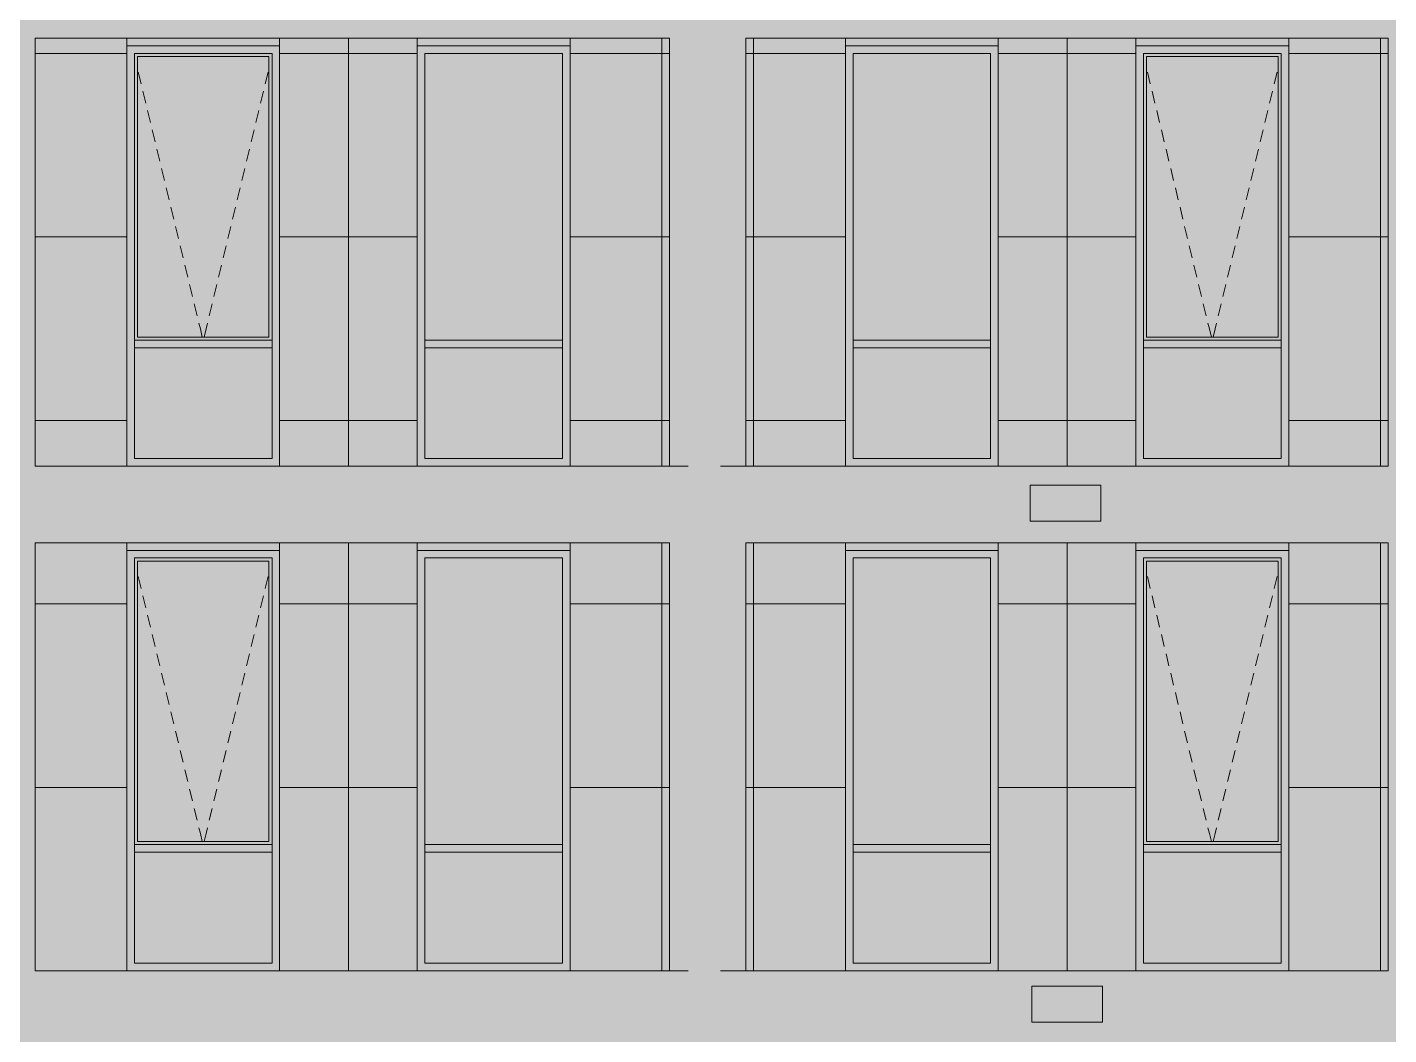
# Model space of a CAD drawing. Header units: millimetres. Extents: x 1499747 to 4230374, y -28481 to 441852.
# Drawn here: x 4137412 to 4146317, y 380210 to 386800 of the extents above; entities that cross this region are included whole.
import ezdxf

# ---------------------------------------------------------------- set-up
doc = ezdxf.new("R2010")
doc.units = ezdxf.units.MM
doc.header["$MEASUREMENT"] = 0
doc.layers.add('Чертеж и Рисунок', color=7, linetype='Continuous')

msp = doc.modelspace()

# ---------------------------------------------------------------- hatches: boundary and pattern name
at = {"layer": 'Чертеж и Рисунок', "linetype": 'Continuous', "lineweight": 0, "true_color": 0xffffff}
for points in [[(4137462.74931, 393328.40133), (4136962.74855, 393328.40133), (4136962.74855, 373528.37108), (4137462.74931, 373528.37108)], [(4141612.75565, 373528.37108), (4142112.75642, 373528.37108), (4142112.75642, 393328.40133), (4141612.75565, 393328.40133)], [(4146312.76283, 373528.37108), (4146812.7636, 373528.37108), (4146812.7636, 393328.40133), (4146312.76283, 393328.40133)], [(4137462.74931, 387228.39201), (4137462.74931, 386728.39125), (4141612.75565, 386728.39125), (4141612.75565, 387228.39201)], [(4142112.75642, 387228.39201), (4142112.75642, 386728.39125), (4146312.76283, 386728.39125), (4146312.76283, 387228.39201)], [(4137462.74931, 383928.38697), (4138062.75023, 383928.38697), (4138062.75023, 386678.39117), (4139062.75176, 386678.39117), (4139062.75176, 383928.38697), (4139962.45313, 383928.38697), (4139962.45313, 386678.39117), (4140962.45466, 386678.39117), (4140962.45466, 383928.38697), (4141612.75565, 383928.38697), (4141612.75565, 386728.39125), (4137462.74931, 386728.39125)], [(4146312.76283, 386728.39125), (4142112.75642, 386728.39125), (4142112.75642, 383928.38697), (4142763.05741, 383928.38697), (4142763.05741, 386678.39117), (4143763.05894, 386678.39117), (4143763.05894, 383928.38697), (4144662.56031, 383928.38697), (4144662.56031, 386678.39117), (4145662.56184, 386678.39117), (4145662.56184, 383928.38697), (4146312.76283, 383928.38697)], [(4137462.74931, 383928.38697), (4137462.74931, 383428.3862), (4141612.75565, 383428.3862), (4141612.75565, 383928.38697)], [(4142112.75642, 383928.38697), (4142112.75642, 383428.3862), (4146312.76283, 383428.3862), (4146312.76283, 383928.38697)], [(4143971.15926, 383569.78642), (4144432.95996, 383569.78642), (4144432.95996, 383805.58678), (4143971.15926, 383805.58678)], [(4137462.74931, 383428.3862), (4137462.74931, 380628.38193), (4138062.75023, 380628.38193), (4138062.75023, 383378.38613), (4139062.75176, 383378.38613), (4139062.75176, 380628.38193), (4139962.45313, 380628.38193), (4139962.45313, 383378.38613), (4140962.45466, 383378.38613), (4140962.45466, 380628.38193), (4141612.75565, 380628.38193), (4141612.75565, 383428.3862)], [(4142112.75642, 383428.3862), (4142112.75642, 380628.38193), (4142763.05741, 380628.38193), (4142763.05741, 383378.38613), (4143763.05894, 383378.38613), (4143763.05894, 380628.38193), (4144662.56031, 380628.38193), (4144662.56031, 383378.38613), (4145662.56184, 383378.38613), (4145662.56184, 380628.38193), (4146312.76283, 380628.38193), (4146312.76283, 383428.3862)], [(4141612.75565, 380628.38193), (4137462.74931, 380628.38193), (4137462.74931, 380128.38116), (4141612.75565, 380128.38116)], [(4142112.75642, 380628.38193), (4142112.75642, 380128.38116), (4146312.76283, 380128.38116), (4146312.76283, 380628.38193)], [(4143982.75927, 380291.38141), (4144444.55998, 380291.38141), (4144444.55998, 380527.08177), (4143982.75927, 380527.08177)]]:
    msp.add_hatch(color=7, dxfattribs=at).paths.add_polyline_path(points)
at = {"layer": 'Чертеж и Рисунок', "linetype": 'Continuous', "lineweight": 0, "true_color": 0x2e2e2e}
for points in [[(4138062.75023, 386328.39063), (4138112.75031, 386328.39063), (4138112.75031, 386628.39109), (4138062.75023, 386678.39117)], [(4138562.75099, 386678.39117), (4138062.75023, 386678.39117), (4138112.75031, 386628.39109), (4138562.75099, 386628.39109)], [(4138562.75099, 386678.39117), (4138562.75099, 386628.39109), (4139012.75168, 386628.39109), (4139062.75176, 386678.39117)], [(4139062.75176, 386328.39063), (4139062.75176, 386678.39117), (4139012.75168, 386628.39109), (4139012.75168, 386328.39063)], [(4139962.45313, 386328.39063), (4140012.45321, 386328.39063), (4140012.45321, 386628.39109), (4139962.45313, 386678.39117)], [(4140462.4539, 386678.39117), (4139962.45313, 386678.39117), (4140012.45321, 386628.39109), (4140462.4539, 386628.39109)], [(4140462.4539, 386678.39117), (4140462.4539, 386628.39109), (4140912.45458, 386628.39109), (4140962.45466, 386678.39117)], [(4140962.45466, 386328.39063), (4140962.45466, 386678.39117), (4140912.45458, 386628.39109), (4140912.45458, 386328.39063)], [(4142763.05741, 386328.39063), (4142813.05749, 386328.39063), (4142813.05749, 386628.39109), (4142763.05741, 386678.39117)], [(4143263.05818, 386678.39117), (4142763.05741, 386678.39117), (4142813.05749, 386628.39109), (4143263.05818, 386628.39109)], [(4143263.05818, 386678.39117), (4143263.05818, 386628.39109), (4143713.05886, 386628.39109), (4143763.05894, 386678.39117)], [(4143763.05894, 386328.39063), (4143763.05894, 386678.39117), (4143713.05886, 386628.39109), (4143713.05886, 386328.39063)], [(4144662.56031, 386678.39117), (4144662.56031, 386328.39063), (4144712.56039, 386328.39063), (4144712.56039, 386628.39109)], [(4145162.56108, 386678.39117), (4144662.56031, 386678.39117), (4144712.56039, 386628.39109), (4145162.56108, 386628.39109)], [(4145162.56108, 386678.39117), (4145162.56108, 386628.39109), (4145612.56176, 386628.39109), (4145662.56184, 386678.39117)], [(4145662.56184, 386328.39063), (4145662.56184, 386678.39117), (4145612.56176, 386628.39109), (4145612.56176, 386328.39063)], [(4138062.75023, 384928.3885), (4138112.75031, 384928.3885), (4138112.75031, 386328.39063), (4138062.75023, 386328.39063)], [(4139062.75176, 384928.3885), (4139062.75176, 386328.39063), (4139012.75168, 386328.39063), (4139012.75168, 384928.3885)], [(4139962.45313, 384928.3885), (4140012.45321, 384928.3885), (4140012.45321, 386328.39063), (4139962.45313, 386328.39063)], [(4140962.45466, 384928.3885), (4140962.45466, 386328.39063), (4140912.45458, 386328.39063), (4140912.45458, 384928.3885)], [(4142763.05741, 384928.3885), (4142813.05749, 384928.3885), (4142813.05749, 386328.39063), (4142763.05741, 386328.39063)], [(4143763.05894, 384928.3885), (4143763.05894, 386328.39063), (4143713.05886, 386328.39063), (4143713.05886, 384928.3885)], [(4144662.56031, 386328.39063), (4144662.56031, 384928.3885), (4144712.56039, 384928.3885), (4144712.56039, 386328.39063)], [(4145662.56184, 384928.3885), (4145662.56184, 386328.39063), (4145612.56176, 386328.39063), (4145612.56176, 384928.3885)], [(4138062.75023, 384728.38819), (4138112.75031, 384728.38819), (4138112.75031, 384928.3885), (4138062.75023, 384928.3885)], [(4139062.75176, 384728.38819), (4139062.75176, 384928.3885), (4139012.75168, 384928.3885), (4139012.75168, 384728.38819)], [(4139962.45313, 384728.38819), (4140012.45321, 384728.38819), (4140012.45321, 384928.3885), (4139962.45313, 384928.3885)], [(4140962.45466, 384728.38819), (4140962.45466, 384928.3885), (4140912.45458, 384928.3885), (4140912.45458, 384728.38819)], [(4142763.05741, 384728.38819), (4142813.05749, 384728.38819), (4142813.05749, 384928.3885), (4142763.05741, 384928.3885)], [(4143763.05894, 384728.38819), (4143763.05894, 384928.3885), (4143713.05886, 384928.3885), (4143713.05886, 384728.38819)], [(4144662.56031, 384928.3885), (4144662.56031, 384728.38819), (4144712.56039, 384728.38819), (4144712.56039, 384928.3885)], [(4145662.56184, 384728.38819), (4145662.56184, 384928.3885), (4145612.56176, 384928.3885), (4145612.56176, 384728.38819)], [(4138062.75023, 384728.38819), (4138062.75023, 383928.38697), (4138112.75031, 383978.38704), (4138112.75031, 384728.38819)], [(4138112.75031, 384703.38815), (4138562.75099, 384703.38815), (4138562.75099, 384753.38823), (4138112.75031, 384753.38823)], [(4138562.75099, 384753.38823), (4138562.75099, 384703.38815), (4139012.75168, 384703.38815), (4139012.75168, 384753.38823)], [(4139062.75176, 384728.38819), (4139012.75168, 384728.38819), (4139012.75168, 383978.38704), (4139062.75176, 383928.38697)], [(4139962.45313, 384728.38819), (4139962.45313, 383928.38697), (4140012.45321, 383978.38704), (4140012.45321, 384728.38819)], [(4140012.45321, 384703.38815), (4140462.4539, 384703.38815), (4140462.4539, 384753.38823), (4140012.45321, 384753.38823)], [(4140462.4539, 384753.38823), (4140462.4539, 384703.38815), (4140912.45458, 384703.38815), (4140912.45458, 384753.38823)], [(4140962.45466, 384728.38819), (4140912.45458, 384728.38819), (4140912.45458, 383978.38704), (4140962.45466, 383928.38697)], [(4142763.05741, 384728.38819), (4142763.05741, 383928.38697), (4142813.05749, 383978.38704), (4142813.05749, 384728.38819)], [(4142813.05749, 384703.38815), (4143263.05818, 384703.38815), (4143263.05818, 384753.38823), (4142813.05749, 384753.38823)], [(4143263.05818, 384753.38823), (4143263.05818, 384703.38815), (4143713.05886, 384703.38815), (4143713.05886, 384753.38823)], [(4143763.05894, 384728.38819), (4143713.05886, 384728.38819), (4143713.05886, 383978.38704), (4143763.05894, 383928.38697)], [(4144662.56031, 384728.38819), (4144662.56031, 383928.38697), (4144712.56039, 383978.38704), (4144712.56039, 384728.38819)], [(4144712.56039, 384703.38815), (4145162.56108, 384703.38815), (4145162.56108, 384753.38823), (4144712.56039, 384753.38823)], [(4145162.56108, 384753.38823), (4145162.56108, 384703.38815), (4145612.56176, 384703.38815), (4145612.56176, 384753.38823)], [(4145662.56184, 384728.38819), (4145612.56176, 384728.38819), (4145612.56176, 383978.38704), (4145662.56184, 383928.38697)], [(4138562.75099, 383928.38697), (4138562.75099, 383978.38704), (4138112.75031, 383978.38704), (4138062.75023, 383928.38697)], [(4138562.75099, 383928.38697), (4139062.75176, 383928.38697), (4139012.75168, 383978.38704), (4138562.75099, 383978.38704)], [(4139962.45313, 383928.38697), (4140462.4539, 383928.38697), (4140462.4539, 383978.38704), (4140012.45321, 383978.38704)], [(4140462.4539, 383928.38697), (4140962.45466, 383928.38697), (4140912.45458, 383978.38704), (4140462.4539, 383978.38704)], [(4143263.05818, 383928.38697), (4143263.05818, 383978.38704), (4142813.05749, 383978.38704), (4142763.05741, 383928.38697)], [(4143263.05818, 383928.38697), (4143763.05894, 383928.38697), (4143713.05886, 383978.38704), (4143263.05818, 383978.38704)], [(4144662.56031, 383928.38697), (4145162.56108, 383928.38697), (4145162.56108, 383978.38704), (4144712.56039, 383978.38704)], [(4145162.56108, 383928.38697), (4145662.56184, 383928.38697), (4145612.56176, 383978.38704), (4145162.56108, 383978.38704)], [(4138062.75023, 383028.38559), (4138112.75031, 383028.38559), (4138112.75031, 383328.38605), (4138062.75023, 383378.38613)], [(4138562.75099, 383378.38613), (4138062.75023, 383378.38613), (4138112.75031, 383328.38605), (4138562.75099, 383328.38605)], [(4138562.75099, 383378.38613), (4138562.75099, 383328.38605), (4139012.75168, 383328.38605), (4139062.75176, 383378.38613)], [(4139062.75176, 383028.38559), (4139062.75176, 383378.38613), (4139012.75168, 383328.38605), (4139012.75168, 383028.38559)], [(4139962.45313, 383028.38559), (4140012.45321, 383028.38559), (4140012.45321, 383328.38605), (4139962.45313, 383378.38613)], [(4140462.4539, 383378.38613), (4139962.45313, 383378.38613), (4140012.45321, 383328.38605), (4140462.4539, 383328.38605)], [(4140462.4539, 383378.38613), (4140462.4539, 383328.38605), (4140912.45458, 383328.38605), (4140962.45466, 383378.38613)], [(4140962.45466, 383028.38559), (4140962.45466, 383378.38613), (4140912.45458, 383328.38605), (4140912.45458, 383028.38559)], [(4142763.05741, 383028.38559), (4142813.05749, 383028.38559), (4142813.05749, 383328.38605), (4142763.05741, 383378.38613)], [(4143263.05818, 383378.38613), (4142763.05741, 383378.38613), (4142813.05749, 383328.38605), (4143263.05818, 383328.38605)], [(4143263.05818, 383378.38613), (4143263.05818, 383328.38605), (4143713.05886, 383328.38605), (4143763.05894, 383378.38613)], [(4143763.05894, 383028.38559), (4143763.05894, 383378.38613), (4143713.05886, 383328.38605), (4143713.05886, 383028.38559)], [(4144662.56031, 383028.38559), (4144712.56039, 383028.38559), (4144712.56039, 383328.38605), (4144662.56031, 383378.38613)], [(4145162.56108, 383378.38613), (4144662.56031, 383378.38613), (4144712.56039, 383328.38605), (4145162.56108, 383328.38605)], [(4145162.56108, 383378.38613), (4145162.56108, 383328.38605), (4145612.56176, 383328.38605), (4145662.56184, 383378.38613)], [(4145662.56184, 383028.38559), (4145662.56184, 383378.38613), (4145612.56176, 383328.38605), (4145612.56176, 383028.38559)], [(4138062.75023, 381628.38345), (4138112.75031, 381628.38345), (4138112.75031, 383028.38559), (4138062.75023, 383028.38559)], [(4139062.75176, 381628.38345), (4139062.75176, 383028.38559), (4139012.75168, 383028.38559), (4139012.75168, 381628.38345)], [(4139962.45313, 381628.38345), (4140012.45321, 381628.38345), (4140012.45321, 383028.38559), (4139962.45313, 383028.38559)], [(4140962.45466, 381628.38345), (4140962.45466, 383028.38559), (4140912.45458, 383028.38559), (4140912.45458, 381628.38345)], [(4142763.05741, 381628.38345), (4142813.05749, 381628.38345), (4142813.05749, 383028.38559), (4142763.05741, 383028.38559)], [(4143763.05894, 381628.38345), (4143763.05894, 383028.38559), (4143713.05886, 383028.38559), (4143713.05886, 381628.38345)], [(4144662.56031, 381628.38345), (4144712.56039, 381628.38345), (4144712.56039, 383028.38559), (4144662.56031, 383028.38559)], [(4145662.56184, 381628.38345), (4145662.56184, 383028.38559), (4145612.56176, 383028.38559), (4145612.56176, 381628.38345)], [(4138062.75023, 381428.38315), (4138112.75031, 381428.38315), (4138112.75031, 381628.38345), (4138062.75023, 381628.38345)], [(4139062.75176, 381428.38315), (4139062.75176, 381628.38345), (4139012.75168, 381628.38345), (4139012.75168, 381428.38315)], [(4139962.45313, 381428.38315), (4140012.45321, 381428.38315), (4140012.45321, 381628.38345), (4139962.45313, 381628.38345)], [(4140962.45466, 381428.38315), (4140962.45466, 381628.38345), (4140912.45458, 381628.38345), (4140912.45458, 381428.38315)], [(4142763.05741, 381428.38315), (4142813.05749, 381428.38315), (4142813.05749, 381628.38345), (4142763.05741, 381628.38345)], [(4143763.05894, 381428.38315), (4143763.05894, 381628.38345), (4143713.05886, 381628.38345), (4143713.05886, 381428.38315)], [(4144662.56031, 381628.38345), (4144662.56031, 381428.38315), (4144712.56039, 381428.38315), (4144712.56039, 381628.38345)], [(4145662.56184, 381428.38315), (4145662.56184, 381628.38345), (4145612.56176, 381628.38345), (4145612.56176, 381428.38315)], [(4138062.75023, 381428.38315), (4138062.75023, 380628.38193), (4138112.75031, 380678.382), (4138112.75031, 381428.38315)], [(4138112.75031, 381403.38311), (4138562.75099, 381403.38311), (4138562.75099, 381453.38319), (4138112.75031, 381453.38319)], [(4138562.75099, 381453.38319), (4138562.75099, 381403.38311), (4139012.75168, 381403.38311), (4139012.75168, 381453.38319)], [(4139062.75176, 381428.38315), (4139012.75168, 381428.38315), (4139012.75168, 380678.382), (4139062.75176, 380628.38193)], [(4139962.45313, 380628.38193), (4140012.45321, 380678.382), (4140012.45321, 381428.38315), (4139962.45313, 381428.38315)], [(4140012.45321, 381403.38311), (4140462.4539, 381403.38311), (4140462.4539, 381453.38319), (4140012.45321, 381453.38319)], [(4140462.4539, 381453.38319), (4140462.4539, 381403.38311), (4140912.45458, 381403.38311), (4140912.45458, 381453.38319)], [(4140962.45466, 381428.38315), (4140912.45458, 381428.38315), (4140912.45458, 380678.382), (4140962.45466, 380628.38193)], [(4142763.05741, 381428.38315), (4142763.05741, 380628.38193), (4142813.05749, 380678.382), (4142813.05749, 381428.38315)], [(4142813.05749, 381403.38311), (4143263.05818, 381403.38311), (4143263.05818, 381453.38319), (4142813.05749, 381453.38319)], [(4143263.05818, 381453.38319), (4143263.05818, 381403.38311), (4143713.05886, 381403.38311), (4143713.05886, 381453.38319)], [(4143763.05894, 381428.38315), (4143713.05886, 381428.38315), (4143713.05886, 380678.382), (4143763.05894, 380628.38193)], [(4144662.56031, 380628.38193), (4144712.56039, 380678.382), (4144712.56039, 381428.38315), (4144662.56031, 381428.38315)], [(4144712.56039, 381403.38311), (4145162.56108, 381403.38311), (4145162.56108, 381453.38319), (4144712.56039, 381453.38319)], [(4145162.56108, 381453.38319), (4145162.56108, 381403.38311), (4145612.56176, 381403.38311), (4145612.56176, 381453.38319)], [(4145662.56184, 381428.38315), (4145612.56176, 381428.38315), (4145612.56176, 380678.382), (4145662.56184, 380628.38193)], [(4138562.75099, 380628.38193), (4138562.75099, 380678.382), (4138112.75031, 380678.382), (4138062.75023, 380628.38193)], [(4138562.75099, 380628.38193), (4139062.75176, 380628.38193), (4139012.75168, 380678.382), (4138562.75099, 380678.382)], [(4139962.45313, 380628.38193), (4140462.4539, 380628.38193), (4140462.4539, 380678.382), (4140012.45321, 380678.382)], [(4140462.4539, 380628.38193), (4140962.45466, 380628.38193), (4140912.45458, 380678.382), (4140462.4539, 380678.382)], [(4143263.05818, 380628.38193), (4143263.05818, 380678.382), (4142813.05749, 380678.382), (4142763.05741, 380628.38193)], [(4143263.05818, 380628.38193), (4143763.05894, 380628.38193), (4143713.05886, 380678.382), (4143263.05818, 380678.382)], [(4144662.56031, 380628.38193), (4145162.56108, 380628.38193), (4145162.56108, 380678.382), (4144712.56039, 380678.382)], [(4145162.56108, 380628.38193), (4145662.56184, 380628.38193), (4145612.56176, 380678.382), (4145162.56108, 380678.382)]]:
    msp.add_hatch(color=250, dxfattribs=at).paths.add_polyline_path(points)
at = {"layer": 'Чертеж и Рисунок', "linetype": 'Continuous', "lineweight": 0, "true_color": 0xf7fdff}
for points in [[(4138112.75031, 384753.38823), (4138132.75034, 384773.38826), (4138132.75034, 386608.39106), (4138112.75031, 386628.39109)], [(4139012.75168, 386628.39109), (4138112.75031, 386628.39109), (4138132.75034, 386608.39106), (4138992.75165, 386608.39106)], [(4139012.75168, 384753.38823), (4139012.75168, 386628.39109), (4138992.75165, 386608.39106), (4138992.75165, 384773.38826)], [(4144712.56039, 384753.38823), (4144732.56042, 384773.38826), (4144732.56042, 386608.39106), (4144712.56039, 386628.39109)], [(4145612.56176, 386628.39109), (4144712.56039, 386628.39109), (4144732.56042, 386608.39106), (4145592.56173, 386608.39106)], [(4145612.56176, 384753.38823), (4145612.56176, 386628.39109), (4145592.56173, 386608.39106), (4145592.56173, 384773.38826)], [(4139012.75168, 384753.38823), (4138992.75165, 384773.38826), (4138132.75034, 384773.38826), (4138112.75031, 384753.38823)], [(4145612.56176, 384753.38823), (4145592.56173, 384773.38826), (4144732.56042, 384773.38826), (4144712.56039, 384753.38823)], [(4138112.75031, 381453.38319), (4138132.75034, 381473.38322), (4138132.75034, 383308.38602), (4138112.75031, 383328.38605)], [(4139012.75168, 383328.38605), (4138112.75031, 383328.38605), (4138132.75034, 383308.38602), (4138992.75165, 383308.38602)], [(4139012.75168, 381453.38319), (4139012.75168, 383328.38605), (4138992.75165, 383308.38602), (4138992.75165, 381473.38322)], [(4144712.56039, 381453.38319), (4144732.56042, 381473.38322), (4144732.56042, 383308.38602), (4144712.56039, 383328.38605)], [(4145612.56176, 383328.38605), (4144712.56039, 383328.38605), (4144732.56042, 383308.38602), (4145592.56173, 383308.38602)], [(4145612.56176, 381453.38319), (4145612.56176, 383328.38605), (4145592.56173, 383308.38602), (4145592.56173, 381473.38322)], [(4139012.75168, 381453.38319), (4138992.75165, 381473.38322), (4138132.75034, 381473.38322), (4138112.75031, 381453.38319)], [(4145612.56176, 381453.38319), (4145592.56173, 381473.38322), (4144732.56042, 381473.38322), (4144712.56039, 381453.38319)]]:
    msp.add_hatch(color=7, dxfattribs=at).paths.add_polyline_path(points)
at = {"layer": 'Чертеж и Рисунок', "linetype": 'Continuous', "lineweight": 0, "true_color": 0x84adf9}
for points in [[(4138132.75034, 384773.38826), (4138992.75165, 384773.38826), (4138992.75165, 386608.39106), (4138132.75034, 386608.39106)], [(4140012.45321, 384753.38823), (4140912.45458, 384753.38823), (4140912.45458, 384928.3885), (4140912.45458, 386328.39063), (4140912.45458, 386628.39109), (4140012.45321, 386628.39109)], [(4142813.05749, 384753.38823), (4143713.05886, 384753.38823), (4143713.05886, 386328.39063), (4143713.05886, 386628.39109), (4142813.05749, 386628.39109)], [(4144732.56042, 384773.38826), (4145592.56173, 384773.38826), (4145592.56173, 386608.39106), (4144732.56042, 386608.39106)], [(4138112.75031, 384703.38815), (4138112.75031, 383978.38704), (4139012.75168, 383978.38704), (4139012.75168, 384703.38815)], [(4140012.45321, 384703.38815), (4140012.45321, 383978.38704), (4140912.45458, 383978.38704), (4140912.45458, 384703.38815)], [(4142813.05749, 384703.38815), (4142813.05749, 383978.38704), (4143713.05886, 383978.38704), (4143713.05886, 384703.38815)], [(4144712.56039, 384703.38815), (4144712.56039, 383978.38704), (4145612.56176, 383978.38704), (4145612.56176, 384703.38815)], [(4138132.75034, 381473.38322), (4138992.75165, 381473.38322), (4138992.75165, 383308.38602), (4138132.75034, 383308.38602)], [(4140012.45321, 381453.38319), (4140912.45458, 381453.38319), (4140912.45458, 383028.38559), (4140912.45458, 383328.38605), (4140012.45321, 383328.38605)], [(4142813.05749, 381453.38319), (4143713.05886, 381453.38319), (4143713.05886, 381628.38345), (4143713.05886, 383028.38559), (4143713.05886, 383328.38605), (4142813.05749, 383328.38605)], [(4144732.56042, 381473.38322), (4145592.56173, 381473.38322), (4145592.56173, 383308.38602), (4144732.56042, 383308.38602)], [(4138112.75031, 381403.38311), (4138112.75031, 380678.382), (4139012.75168, 380678.382), (4139012.75168, 381403.38311)], [(4140012.45321, 381403.38311), (4140012.45321, 380678.382), (4140912.45458, 380678.382), (4140912.45458, 381403.38311)], [(4142813.05749, 381403.38311), (4142813.05749, 380678.382), (4143713.05886, 380678.382), (4143713.05886, 381403.38311)], [(4144712.56039, 381403.38311), (4144712.56039, 380678.382), (4145612.56176, 380678.382), (4145612.56176, 381403.38311)]]:
    msp.add_hatch(color=161, dxfattribs=at).paths.add_polyline_path(points)

# ---------------------------------------------------------------- linework, layer by layer
at = {"layer": 'Чертеж и Рисунок', "color": 7, "linetype": 'Continuous', "lineweight": 5}
for points in [[(4137462.74931, 383928.38697), (4137462.74931, 386728.39125)], [(4137462.74931, 386728.39125), (4141612.75565, 386728.39125)], [(4138062.75023, 386678.39117), (4139062.75176, 386678.39117)], [(4139962.45313, 386678.39117), (4140962.45466, 386678.39117)], [(4141612.75565, 383928.38697), (4141612.75565, 386728.39125)], [(4142112.75642, 383928.38697), (4142112.75642, 386728.39125)], [(4142112.75642, 386728.39125), (4146312.76283, 386728.39125)], [(4142763.05741, 386678.39117), (4143763.05894, 386678.39117)], [(4144662.56031, 386678.39117), (4145662.56184, 386678.39117)], [(4145662.56184, 386678.39117), (4145662.56184, 383928.38697)], [(4146312.76283, 383928.38697), (4146312.76283, 386728.39125)], [(4138112.75031, 386328.39063), (4138112.75031, 386628.39109)], [(4138112.75031, 386628.39109), (4138562.75099, 386628.39109)], [(4138132.75034, 386608.39106), (4138132.75034, 384773.38826)], [(4138992.75165, 386608.39106), (4138132.75034, 386608.39106)], [(4138562.75099, 386628.39109), (4139012.75168, 386628.39109)], [(4138992.75165, 384773.38826), (4138992.75165, 386608.39106)], [(4139012.75168, 386328.39063), (4139012.75168, 386628.39109)], [(4140012.45321, 386328.39063), (4140012.45321, 386628.39109)], [(4140012.45321, 386628.39109), (4140462.4539, 386628.39109)], [(4140462.4539, 386628.39109), (4140912.45458, 386628.39109)], [(4140912.45458, 386328.39063), (4140912.45458, 386628.39109)], [(4142813.05749, 386328.39063), (4142813.05749, 386628.39109)], [(4142813.05749, 386628.39109), (4143263.05818, 386628.39109)], [(4143263.05818, 386628.39109), (4143713.05886, 386628.39109)], [(4143713.05886, 386328.39063), (4143713.05886, 386628.39109)], [(4144712.56039, 386328.39063), (4144712.56039, 386628.39109)], [(4144712.56039, 386628.39109), (4145162.56108, 386628.39109)], [(4144732.56042, 386608.39106), (4144732.56042, 384773.38826)], [(4145592.56173, 386608.39106), (4144732.56042, 386608.39106)], [(4145162.56108, 386628.39109), (4145612.56176, 386628.39109)], [(4145592.56173, 384773.38826), (4145592.56173, 386608.39106)], [(4145612.56176, 386328.39063), (4145612.56176, 386628.39109)], [(4138112.75031, 384928.3885), (4138112.75031, 386328.39063)], [(4139012.75168, 384928.3885), (4139012.75168, 386328.39063)], [(4140012.45321, 384928.3885), (4140012.45321, 386328.39063)], [(4140912.45458, 384928.3885), (4140912.45458, 386328.39063)], [(4142813.05749, 384928.3885), (4142813.05749, 386328.39063)], [(4143713.05886, 384928.3885), (4143713.05886, 386328.39063)], [(4144712.56039, 384928.3885), (4144712.56039, 386328.39063)], [(4145612.56176, 384928.3885), (4145612.56176, 386328.39063)], [(4138112.75031, 384753.38823), (4138112.75031, 384928.3885)], [(4139012.75168, 384753.38823), (4139012.75168, 384928.3885)], [(4140012.45321, 384753.38823), (4140012.45321, 384928.3885)], [(4140912.45458, 384753.38823), (4140912.45458, 384928.3885)], [(4142813.05749, 384753.38823), (4142813.05749, 384928.3885)], [(4143713.05886, 384753.38823), (4143713.05886, 384928.3885)], [(4144712.56039, 384753.38823), (4144712.56039, 384928.3885)], [(4145612.56176, 384753.38823), (4145612.56176, 384928.3885)], [(4138112.75031, 384728.38819), (4138112.75031, 384753.38823)], [(4138562.75099, 384753.38823), (4138112.75031, 384753.38823)], [(4138112.75031, 384703.38815), (4138112.75031, 384728.38819)], [(4138132.75034, 384773.38826), (4138992.75165, 384773.38826)], [(4139012.75168, 384753.38823), (4138562.75099, 384753.38823)], [(4139012.75168, 384728.38819), (4139012.75168, 384753.38823)], [(4139012.75168, 384703.38815), (4139012.75168, 384728.38819)], [(4140012.45321, 384728.38819), (4140012.45321, 384753.38823)], [(4140462.4539, 384753.38823), (4140012.45321, 384753.38823)], [(4140012.45321, 384703.38815), (4140012.45321, 384728.38819)], [(4140912.45458, 384753.38823), (4140462.4539, 384753.38823)], [(4140912.45458, 384728.38819), (4140912.45458, 384753.38823)], [(4140912.45458, 384703.38815), (4140912.45458, 384728.38819)], [(4142813.05749, 384728.38819), (4142813.05749, 384753.38823)], [(4143263.05818, 384753.38823), (4142813.05749, 384753.38823)], [(4142813.05749, 384703.38815), (4142813.05749, 384728.38819)], [(4143713.05886, 384753.38823), (4143263.05818, 384753.38823)], [(4143713.05886, 384728.38819), (4143713.05886, 384753.38823)], [(4143713.05886, 384703.38815), (4143713.05886, 384728.38819)], [(4144712.56039, 384728.38819), (4144712.56039, 384753.38823)], [(4145162.56108, 384753.38823), (4144712.56039, 384753.38823)], [(4144712.56039, 384703.38815), (4144712.56039, 384728.38819)], [(4144732.56042, 384773.38826), (4145592.56173, 384773.38826)], [(4145612.56176, 384753.38823), (4145162.56108, 384753.38823)], [(4145612.56176, 384728.38819), (4145612.56176, 384753.38823)], [(4145612.56176, 384703.38815), (4145612.56176, 384728.38819)], [(4138112.75031, 383978.38704), (4138112.75031, 384703.38815)], [(4138562.75099, 384703.38815), (4138112.75031, 384703.38815)], [(4139012.75168, 384703.38815), (4138562.75099, 384703.38815)], [(4139012.75168, 383978.38704), (4139012.75168, 384703.38815)], [(4140012.45321, 383978.38704), (4140012.45321, 384703.38815)], [(4140462.4539, 384703.38815), (4140012.45321, 384703.38815)], [(4140912.45458, 384703.38815), (4140462.4539, 384703.38815)], [(4140912.45458, 383978.38704), (4140912.45458, 384703.38815)], [(4142813.05749, 383978.38704), (4142813.05749, 384703.38815)], [(4143263.05818, 384703.38815), (4142813.05749, 384703.38815)], [(4143713.05886, 384703.38815), (4143263.05818, 384703.38815)], [(4143713.05886, 383978.38704), (4143713.05886, 384703.38815)], [(4144712.56039, 383978.38704), (4144712.56039, 384703.38815)], [(4145162.56108, 384703.38815), (4144712.56039, 384703.38815)], [(4145612.56176, 384703.38815), (4145162.56108, 384703.38815)], [(4145612.56176, 383978.38704), (4145612.56176, 384703.38815)], [(4137462.74931, 383928.38697), (4141612.75565, 383928.38697)], [(4138562.75099, 383978.38704), (4138112.75031, 383978.38704)], [(4139012.75168, 383978.38704), (4138562.75099, 383978.38704)], [(4140462.4539, 383978.38704), (4140012.45321, 383978.38704)], [(4140912.45458, 383978.38704), (4140462.4539, 383978.38704)], [(4142112.75642, 383928.38697), (4146312.76283, 383928.38697)], [(4143263.05818, 383978.38704), (4142813.05749, 383978.38704)], [(4143713.05886, 383978.38704), (4143263.05818, 383978.38704)], [(4145162.56108, 383978.38704), (4144712.56039, 383978.38704)], [(4145612.56176, 383978.38704), (4145162.56108, 383978.38704)], [(4143971.15926, 383569.78642), (4143971.15926, 383805.58678)], [(4143971.15926, 383805.58678), (4144432.95996, 383805.58678)], [(4144432.95996, 383805.58678), (4144432.95996, 383569.78642)], [(4144432.95996, 383569.78642), (4143971.15926, 383569.78642)], [(4137462.74931, 380628.38193), (4137462.74931, 383428.3862)], [(4137462.74931, 383428.3862), (4141612.75565, 383428.3862)], [(4138062.75023, 383378.38613), (4139062.75176, 383378.38613)], [(4139962.45313, 383378.38613), (4140962.45466, 383378.38613)], [(4141612.75565, 380628.38193), (4141612.75565, 383428.3862)], [(4142112.75642, 380628.38193), (4142112.75642, 383428.3862)], [(4142112.75642, 383428.3862), (4146312.76283, 383428.3862)], [(4142763.05741, 383378.38613), (4143763.05894, 383378.38613)], [(4144662.56031, 383378.38613), (4145662.56184, 383378.38613)], [(4145662.56184, 383378.38613), (4145662.56184, 380628.38193)], [(4146312.76283, 380628.38193), (4146312.76283, 383428.3862)], [(4138112.75031, 383028.38559), (4138112.75031, 383328.38605)], [(4138112.75031, 383328.38605), (4138562.75099, 383328.38605)], [(4138132.75034, 383308.38602), (4138132.75034, 381473.38322)], [(4138992.75165, 383308.38602), (4138132.75034, 383308.38602)], [(4138562.75099, 383328.38605), (4139012.75168, 383328.38605)], [(4138992.75165, 381473.38322), (4138992.75165, 383308.38602)], [(4139012.75168, 383028.38559), (4139012.75168, 383328.38605)], [(4140012.45321, 383028.38559), (4140012.45321, 383328.38605)], [(4140012.45321, 383328.38605), (4140462.4539, 383328.38605)], [(4140462.4539, 383328.38605), (4140912.45458, 383328.38605)], [(4140912.45458, 383028.38559), (4140912.45458, 383328.38605)], [(4142813.05749, 383028.38559), (4142813.05749, 383328.38605)], [(4142813.05749, 383328.38605), (4143263.05818, 383328.38605)], [(4143263.05818, 383328.38605), (4143713.05886, 383328.38605)], [(4143713.05886, 383028.38559), (4143713.05886, 383328.38605)], [(4144712.56039, 383028.38559), (4144712.56039, 383328.38605)], [(4144712.56039, 383328.38605), (4145162.56108, 383328.38605)], [(4144732.56042, 383308.38602), (4144732.56042, 381473.38322)], [(4145592.56173, 383308.38602), (4144732.56042, 383308.38602)], [(4145162.56108, 383328.38605), (4145612.56176, 383328.38605)], [(4145592.56173, 381473.38322), (4145592.56173, 383308.38602)], [(4145612.56176, 383028.38559), (4145612.56176, 383328.38605)], [(4138112.75031, 381628.38345), (4138112.75031, 383028.38559)], [(4139012.75168, 381628.38345), (4139012.75168, 383028.38559)], [(4140012.45321, 381628.38345), (4140012.45321, 383028.38559)], [(4140912.45458, 381628.38345), (4140912.45458, 383028.38559)], [(4142813.05749, 381628.38345), (4142813.05749, 383028.38559)], [(4143713.05886, 381628.38345), (4143713.05886, 383028.38559)], [(4144712.56039, 381628.38345), (4144712.56039, 383028.38559)], [(4145612.56176, 381628.38345), (4145612.56176, 383028.38559)], [(4138112.75031, 381453.38319), (4138112.75031, 381628.38345)], [(4139012.75168, 381453.38319), (4139012.75168, 381628.38345)], [(4140012.45321, 381453.38319), (4140012.45321, 381628.38345)], [(4140912.45458, 381453.38319), (4140912.45458, 381628.38345)], [(4142813.05749, 381453.38319), (4142813.05749, 381628.38345)], [(4143713.05886, 381453.38319), (4143713.05886, 381628.38345)], [(4144712.56039, 381453.38319), (4144712.56039, 381628.38345)], [(4145612.56176, 381453.38319), (4145612.56176, 381628.38345)], [(4138112.75031, 381428.38315), (4138112.75031, 381453.38319)], [(4138562.75099, 381453.38319), (4138112.75031, 381453.38319)], [(4138112.75031, 381403.38311), (4138112.75031, 381428.38315)], [(4138132.75034, 381473.38322), (4138992.75165, 381473.38322)], [(4139012.75168, 381453.38319), (4138562.75099, 381453.38319)], [(4139012.75168, 381428.38315), (4139012.75168, 381453.38319)], [(4139012.75168, 381403.38311), (4139012.75168, 381428.38315)], [(4140012.45321, 381428.38315), (4140012.45321, 381453.38319)], [(4140462.4539, 381453.38319), (4140012.45321, 381453.38319)], [(4140012.45321, 381403.38311), (4140012.45321, 381428.38315)], [(4140912.45458, 381453.38319), (4140462.4539, 381453.38319)], [(4140912.45458, 381428.38315), (4140912.45458, 381453.38319)], [(4140912.45458, 381403.38311), (4140912.45458, 381428.38315)], [(4142813.05749, 381428.38315), (4142813.05749, 381453.38319)], [(4143263.05818, 381453.38319), (4142813.05749, 381453.38319)], [(4142813.05749, 381403.38311), (4142813.05749, 381428.38315)], [(4143713.05886, 381453.38319), (4143263.05818, 381453.38319)], [(4143713.05886, 381428.38315), (4143713.05886, 381453.38319)], [(4143713.05886, 381403.38311), (4143713.05886, 381428.38315)], [(4144712.56039, 381428.38315), (4144712.56039, 381453.38319)], [(4145162.56108, 381453.38319), (4144712.56039, 381453.38319)], [(4144712.56039, 381403.38311), (4144712.56039, 381428.38315)], [(4144732.56042, 381473.38322), (4145592.56173, 381473.38322)], [(4145612.56176, 381453.38319), (4145162.56108, 381453.38319)], [(4145612.56176, 381428.38315), (4145612.56176, 381453.38319)], [(4145612.56176, 381403.38311), (4145612.56176, 381428.38315)], [(4138112.75031, 380678.382), (4138112.75031, 381403.38311)], [(4138562.75099, 381403.38311), (4138112.75031, 381403.38311)], [(4139012.75168, 381403.38311), (4138562.75099, 381403.38311)], [(4139012.75168, 380678.382), (4139012.75168, 381403.38311)], [(4140012.45321, 380678.382), (4140012.45321, 381403.38311)], [(4140462.4539, 381403.38311), (4140012.45321, 381403.38311)], [(4140912.45458, 381403.38311), (4140462.4539, 381403.38311)], [(4140912.45458, 380678.382), (4140912.45458, 381403.38311)], [(4142813.05749, 380678.382), (4142813.05749, 381403.38311)], [(4143263.05818, 381403.38311), (4142813.05749, 381403.38311)], [(4143713.05886, 381403.38311), (4143263.05818, 381403.38311)], [(4143713.05886, 380678.382), (4143713.05886, 381403.38311)], [(4144712.56039, 380678.382), (4144712.56039, 381403.38311)], [(4145162.56108, 381403.38311), (4144712.56039, 381403.38311)], [(4145612.56176, 381403.38311), (4145162.56108, 381403.38311)], [(4145612.56176, 380678.382), (4145612.56176, 381403.38311)], [(4137462.74931, 380628.38193), (4141612.75565, 380628.38193)], [(4138562.75099, 380678.382), (4138112.75031, 380678.382)], [(4139012.75168, 380678.382), (4138562.75099, 380678.382)], [(4140462.4539, 380678.382), (4140012.45321, 380678.382)], [(4140912.45458, 380678.382), (4140462.4539, 380678.382)], [(4142112.75642, 380628.38193), (4146312.76283, 380628.38193)], [(4143263.05818, 380678.382), (4142813.05749, 380678.382)], [(4143713.05886, 380678.382), (4143263.05818, 380678.382)], [(4145162.56108, 380678.382), (4144712.56039, 380678.382)], [(4145612.56176, 380678.382), (4145162.56108, 380678.382)], [(4143982.75927, 380291.38141), (4143982.75927, 380527.08177)], [(4143982.75927, 380527.08177), (4144444.55998, 380527.08177)], [(4144444.55998, 380527.08177), (4144444.55998, 380291.38141)], [(4144444.55998, 380291.38141), (4143982.75927, 380291.38141)]]:
    msp.add_lwpolyline(points, dxfattribs=at)
at = {"layer": 'Чертеж и Рисунок', "color": 253, "linetype": 'Continuous', "lineweight": 5, "true_color": 0xaaaaaa}
for points in [[(4138062.75023, 386728.39125), (4138062.75023, 383928.38697)], [(4139062.75176, 386728.39125), (4139062.75176, 383928.38697)], [(4139512.55245, 386728.39125), (4139512.55245, 383928.38697)], [(4139962.45313, 386728.39125), (4139962.45313, 383928.38697)], [(4140962.45466, 386728.39125), (4140962.45466, 383928.38697)], [(4141562.45558, 386728.39125), (4141562.45558, 383928.38697)], [(4142163.05649, 386728.39125), (4142163.05649, 383928.38697)], [(4142763.05741, 386728.39125), (4142763.05741, 383928.38697)], [(4143763.05894, 386728.39125), (4143763.05894, 383928.38697)], [(4144212.85963, 386728.39125), (4144212.85963, 383928.38697)], [(4144662.56031, 386728.39125), (4144662.56031, 383928.38697)], [(4145662.76184, 386728.39125), (4145662.76184, 383928.38697)], [(4146262.56276, 386728.39125), (4146262.56276, 383928.38697)], [(4137462.74931, 386627.99109), (4138062.75023, 386627.99109)], [(4139063.15176, 386627.99109), (4139962.45313, 386627.99109)], [(4139962.45313, 386627.99109), (4139963.15313, 386627.99109)], [(4140962.95466, 386627.99109), (4141612.75565, 386627.99109)], [(4142112.75642, 386627.99109), (4142762.75741, 386627.99109)], [(4143762.35894, 386627.99109), (4143763.05894, 386627.99109)], [(4143763.05894, 386627.99109), (4144662.36031, 386627.99109)], [(4145662.76184, 386627.99109), (4146312.76283, 386627.99109)], [(4137462.74931, 385427.98926), (4138062.75023, 385427.98926)], [(4139063.15176, 385427.98926), (4139962.45313, 385427.98926)], [(4139962.45313, 385427.98926), (4139963.15313, 385427.98926)], [(4140962.95466, 385427.98926), (4141612.75565, 385427.98926)], [(4142112.75642, 385427.98926), (4142762.75741, 385427.98926)], [(4143762.35894, 385427.98926), (4143763.05894, 385427.98926)], [(4143763.05894, 385427.98926), (4144662.36031, 385427.98926)], [(4145662.76184, 385427.98926), (4146312.76283, 385427.98926)], [(4137462.74931, 384227.98743), (4138062.75023, 384227.98743)], [(4139063.15176, 384227.98743), (4139962.45313, 384227.98743)], [(4139962.45313, 384227.98743), (4139963.15313, 384227.98743)], [(4140962.95466, 384227.98743), (4141612.75565, 384227.98743)], [(4142112.75642, 384227.98743), (4142762.75741, 384227.98743)], [(4143762.35894, 384227.98743), (4143763.05894, 384227.98743)], [(4143763.05894, 384227.98743), (4144662.36031, 384227.98743)], [(4145662.76184, 384227.98743), (4146312.76283, 384227.98743)], [(4138062.75023, 383428.3862), (4138062.75023, 380628.38193)], [(4139062.75176, 383428.3862), (4139062.75176, 380628.38193)], [(4139512.55245, 383428.3862), (4139512.55245, 380628.38193)], [(4139962.45313, 383428.3862), (4139962.45313, 380628.38193)], [(4140962.45466, 383428.3862), (4140962.45466, 380628.38193)], [(4141562.45558, 383428.3862), (4141562.45558, 380628.38193)], [(4142163.05649, 383428.3862), (4142163.05649, 380628.38193)], [(4142763.05741, 383428.3862), (4142763.05741, 380628.38193)], [(4143763.05894, 383428.3862), (4143763.05894, 380628.38193)], [(4144212.85963, 383428.3862), (4144212.85963, 380628.38193)], [(4144662.56031, 383428.3862), (4144662.56031, 380628.38193)], [(4145662.76184, 383428.3862), (4145662.76184, 380628.38193)], [(4146262.56276, 383428.3862), (4146262.56276, 380628.38193)], [(4137462.74931, 383027.98559), (4138062.75023, 383027.98559)], [(4139063.15176, 383027.98559), (4139962.45313, 383027.98559)], [(4139962.45313, 383027.98559), (4139963.15313, 383027.98559)], [(4140962.95466, 383027.98559), (4141612.75565, 383027.98559)], [(4142112.75642, 383027.98559), (4142762.75741, 383027.98559)], [(4143762.35894, 383027.98559), (4143763.05894, 383027.98559)], [(4143763.05894, 383027.98559), (4144662.36031, 383027.98559)], [(4145662.76184, 383027.98559), (4146312.76283, 383027.98559)], [(4137462.74931, 381827.98376), (4138062.75023, 381827.98376)], [(4139063.15176, 381827.98376), (4139962.45313, 381827.98376)], [(4139962.45313, 381827.98376), (4139963.15313, 381827.98376)], [(4140962.95466, 381827.98376), (4141612.75565, 381827.98376)], [(4142112.75642, 381827.98376), (4142762.75741, 381827.98376)], [(4143762.35894, 381827.98376), (4143763.05894, 381827.98376)], [(4143763.05894, 381827.98376), (4144662.36031, 381827.98376)], [(4145662.76184, 381827.98376), (4146312.76283, 381827.98376)]]:
    msp.add_lwpolyline(points, dxfattribs=at)
at = {"layer": 'Чертеж и Рисунок', "color": 23, "linetype": 'Continuous', "lineweight": 5, "true_color": 0xbf8080}
for points in [[(4138138.25035, 386507.09091), (4138156.95037, 386429.29079)], [(4138987.25164, 386507.09091), (4138968.45161, 386429.29079)], [(4144738.06043, 386507.09091), (4144756.86046, 386429.29079)], [(4145587.06173, 386507.09091), (4145568.2617, 386429.29079)], [(4138168.75039, 386380.69071), (4138187.45042, 386302.8906)], [(4138956.7516, 386380.69071), (4138937.95157, 386302.8906)], [(4144768.56048, 386380.69071), (4144787.3605, 386302.8906)], [(4145556.56168, 386380.69071), (4145537.76165, 386302.8906)], [(4138199.25044, 386254.29052), (4138217.95047, 386176.5904)], [(4138926.25155, 386254.29052), (4138907.45152, 386176.5904)], [(4144799.06052, 386254.29052), (4144817.86055, 386176.5904)], [(4145526.06163, 386254.29052), (4145507.2616, 386176.5904)], [(4138229.75049, 386127.99033), (4138248.45051, 386050.19021)], [(4138895.7515, 386127.99033), (4138876.95147, 386050.19021)], [(4144829.56057, 386127.99033), (4144848.3606, 386050.19021)], [(4145495.56159, 386127.99033), (4145476.76156, 386050.19021)], [(4138260.25053, 386001.59014), (4138279.05056, 385923.79002)], [(4138865.15146, 386001.59014), (4138846.45143, 385923.79002)], [(4144860.06062, 386001.59014), (4144878.86064, 385923.79002)], [(4145465.06154, 386001.59014), (4145446.26151, 385923.79002)], [(4138290.75058, 385875.18994), (4138309.55061, 385797.48982)], [(4138834.65141, 385875.18994), (4138815.95138, 385797.48982)], [(4144890.56066, 385875.18994), (4144909.36069, 385797.48982)], [(4145434.56149, 385875.18994), (4145415.76146, 385797.48982)], [(4138321.25063, 385748.78975), (4138340.05065, 385671.08963)], [(4138804.15136, 385748.78975), (4138785.45133, 385671.08963)], [(4144921.06071, 385748.78975), (4144939.86074, 385671.08963)], [(4145404.06145, 385748.78975), (4145385.26142, 385671.08963)], [(4138351.75067, 385622.48956), (4138370.5507, 385544.68944)], [(4138773.65132, 385622.48956), (4138754.95129, 385544.68944)], [(4144951.56075, 385622.48956), (4144970.36078, 385544.68944)], [(4145373.5614, 385622.48956), (4145354.76137, 385544.68944)], [(4138382.25072, 385496.08936), (4138401.05075, 385418.28924)], [(4138743.15127, 385496.08936), (4138724.45124, 385418.28924)], [(4144982.0608, 385496.08936), (4145000.86083, 385418.28924)], [(4145343.06135, 385496.08936), (4145324.26132, 385418.28924)], [(4138412.75076, 385369.68917), (4138431.55079, 385291.98905)], [(4138712.65122, 385369.68917), (4138693.95119, 385291.98905)], [(4145012.56085, 385369.68917), (4145031.36088, 385291.98905)], [(4145312.56131, 385369.68917), (4145293.76128, 385291.98905)], [(4138443.25081, 385243.38898), (4138462.05084, 385165.58886)], [(4138682.15118, 385243.38898), (4138663.45115, 385165.58886)], [(4145043.06089, 385243.38898), (4145061.86092, 385165.58886)], [(4145282.06126, 385243.38898), (4145263.26123, 385165.58886)], [(4138473.75086, 385116.98878), (4138492.55089, 385039.18866)], [(4138651.65113, 385116.98878), (4138632.9511, 385039.18866)], [(4145073.56094, 385116.98878), (4145092.36097, 385039.18866)], [(4145251.46121, 385116.98878), (4145232.76118, 385039.18866)], [(4138504.2509, 384990.58859), (4138523.05093, 384912.88847)], [(4138621.15108, 384990.58859), (4138602.35105, 384912.88847)], [(4145104.06099, 384990.58859), (4145122.86102, 384912.88847)], [(4145220.96117, 384990.58859), (4145202.26114, 384912.88847)], [(4138534.75095, 384864.2884), (4138543.95097, 384826.18834)], [(4138543.95097, 384826.18834), (4138556.65098, 384773.38826)], [(4138581.45102, 384826.18834), (4138568.751, 384773.38826)], [(4138590.65104, 384864.2884), (4138581.45102, 384826.18834)], [(4145134.56103, 384864.2884), (4145143.76105, 384826.18834)], [(4145143.76105, 384826.18834), (4145156.56107, 384773.38826)], [(4145181.36111, 384826.18834), (4145168.56109, 384773.38826)], [(4145190.46112, 384864.2884), (4145181.36111, 384826.18834)], [(4138138.25035, 383207.08587), (4138156.95037, 383129.28575)], [(4138987.25164, 383207.08587), (4138968.45161, 383129.28575)], [(4144738.06043, 383207.08587), (4144756.86046, 383129.28575)], [(4145587.06173, 383207.08587), (4145568.2617, 383129.28575)], [(4138168.75039, 383080.68567), (4138187.45042, 383002.88555)], [(4138956.7516, 383080.68567), (4138937.95157, 383002.88555)], [(4144768.56048, 383080.68567), (4144787.3605, 383002.88555)], [(4145556.56168, 383080.68567), (4145537.76165, 383002.88555)], [(4138199.25044, 382954.28548), (4138217.95047, 382876.58536)], [(4138926.25155, 382954.28548), (4138907.45152, 382876.58536)], [(4144799.06052, 382954.28548), (4144817.86055, 382876.58536)], [(4145526.06163, 382954.28548), (4145507.2616, 382876.58536)], [(4138229.75049, 382827.98529), (4138248.45051, 382750.18517)], [(4138895.7515, 382827.98529), (4138876.95147, 382750.18517)], [(4144829.56057, 382827.98529), (4144848.3606, 382750.18517)], [(4145495.56159, 382827.98529), (4145476.76156, 382750.18517)], [(4138260.25053, 382701.58509), (4138279.05056, 382623.78497)], [(4138865.15146, 382701.58509), (4138846.45143, 382623.78497)], [(4144860.06062, 382701.58509), (4144878.86064, 382623.78497)], [(4145465.06154, 382701.58509), (4145446.26151, 382623.78497)], [(4138290.75058, 382575.1849), (4138309.55061, 382497.48478)], [(4138834.65141, 382575.1849), (4138815.95138, 382497.48478)], [(4144890.56066, 382575.1849), (4144909.36069, 382497.48478)], [(4145434.56149, 382575.1849), (4145415.76146, 382497.48478)], [(4138321.25063, 382448.78471), (4138340.05065, 382371.08459)], [(4138804.15136, 382448.78471), (4138785.45133, 382371.08459)], [(4144921.06071, 382448.78471), (4144939.86074, 382371.08459)], [(4145404.06145, 382448.78471), (4145385.26142, 382371.08459)], [(4138351.75067, 382322.48451), (4138370.5507, 382244.6844)], [(4138773.65132, 382322.48451), (4138754.95129, 382244.6844)], [(4144951.56075, 382322.48451), (4144970.36078, 382244.6844)], [(4145373.5614, 382322.48451), (4145354.76137, 382244.6844)], [(4138382.25072, 382196.08432), (4138401.05075, 382118.2842)], [(4138743.15127, 382196.08432), (4138724.45124, 382118.2842)], [(4144982.0608, 382196.08432), (4145000.86083, 382118.2842)], [(4145343.06135, 382196.08432), (4145324.26132, 382118.2842)], [(4138412.75076, 382069.68413), (4138431.55079, 381991.98401)], [(4138712.65122, 382069.68413), (4138693.95119, 381991.98401)], [(4145012.56085, 382069.68413), (4145031.36088, 381991.98401)], [(4145312.56131, 382069.68413), (4145293.76128, 381991.98401)], [(4138443.25081, 381943.38394), (4138462.05084, 381865.58382)], [(4138682.15118, 381943.38394), (4138663.45115, 381865.58382)], [(4145043.06089, 381943.38394), (4145061.86092, 381865.58382)], [(4145282.06126, 381943.38394), (4145263.26123, 381865.58382)], [(4138473.75086, 381816.98374), (4138492.55089, 381739.18362)], [(4138651.65113, 381816.98374), (4138632.9511, 381739.18362)], [(4145073.56094, 381816.98374), (4145092.36097, 381739.18362)], [(4145251.46121, 381816.98374), (4145232.76118, 381739.18362)], [(4138504.2509, 381690.58355), (4138523.05093, 381612.88343)], [(4138621.15108, 381690.58355), (4138602.35105, 381612.88343)], [(4145104.06099, 381690.58355), (4145122.86102, 381612.88343)], [(4145220.96117, 381690.58355), (4145202.26114, 381612.88343)], [(4138534.75095, 381564.28336), (4138543.95097, 381526.1833)], [(4138543.95097, 381526.1833), (4138556.65098, 381473.38322)], [(4138581.45102, 381526.1833), (4138568.751, 381473.38322)], [(4138590.65104, 381564.28336), (4138581.45102, 381526.1833)], [(4145134.56103, 381564.28336), (4145143.76105, 381526.1833)], [(4145143.76105, 381526.1833), (4145156.56107, 381473.38322)], [(4145181.36111, 381526.1833), (4145168.56109, 381473.38322)], [(4145190.46112, 381564.28336), (4145181.36111, 381526.1833)]]:
    msp.add_lwpolyline(points, dxfattribs=at)
at = {"layer": 'Чертеж и Рисунок', "color": 1, "linetype": 'Continuous', "lineweight": 0}
for points in [[(4137572.44948, 383928.38697), (4138101.55029, 383928.38697)], [(4138313.25061, 383928.38697), (4138454.35083, 383928.38697)], [(4138666.05115, 383928.38697), (4139195.15196, 383928.38697)], [(4139406.85228, 383928.38697), (4139547.9525, 383928.38697)], [(4139759.65282, 383928.38697), (4140288.75363, 383928.38697)], [(4140500.45395, 383928.38697), (4140641.55417, 383928.38697)], [(4140853.25449, 383928.38697), (4141382.4553, 383928.38697)], [(4141594.05563, 383928.38697), (4141735.15584, 383928.38697)], [(4141946.85616, 383928.38697), (4142476.05697, 383928.38697)], [(4142687.6573, 383928.38697), (4142828.75751, 383928.38697)], [(4143040.45784, 383928.38697), (4143569.65864, 383928.38697)], [(4143781.25897, 383928.38697), (4143922.45918, 383928.38697)], [(4144134.05951, 383928.38697), (4144663.26031, 383928.38697)], [(4144874.96064, 383928.38697), (4145016.06085, 383928.38697)], [(4145227.66118, 383928.38697), (4145756.86199, 383928.38697)], [(4145968.56231, 383928.38697), (4146109.66252, 383928.38697)], [(4137572.44948, 380628.38193), (4138101.55029, 380628.38193)], [(4138313.25061, 380628.38193), (4138454.35083, 380628.38193)], [(4138666.05115, 380628.38193), (4139195.15196, 380628.38193)], [(4139406.85228, 380628.38193), (4139547.9525, 380628.38193)], [(4139759.65282, 380628.38193), (4140288.75363, 380628.38193)], [(4140500.45395, 380628.38193), (4140641.55417, 380628.38193)], [(4140853.25449, 380628.38193), (4141382.4553, 380628.38193)], [(4141594.05563, 380628.38193), (4141735.15584, 380628.38193)], [(4141946.85616, 380628.38193), (4142476.05697, 380628.38193)], [(4142687.6573, 380628.38193), (4142828.75751, 380628.38193)], [(4143040.45784, 380628.38193), (4143569.65864, 380628.38193)], [(4143781.25897, 380628.38193), (4143922.45918, 380628.38193)], [(4144134.05951, 380628.38193), (4144663.26031, 380628.38193)], [(4144874.96064, 380628.38193), (4145016.06085, 380628.38193)], [(4145227.66118, 380628.38193), (4145756.86199, 380628.38193)], [(4145968.56231, 380628.38193), (4146109.66252, 380628.38193)]]:
    msp.add_lwpolyline(points, dxfattribs=at)

doc.saveas('drawing.dxf')
